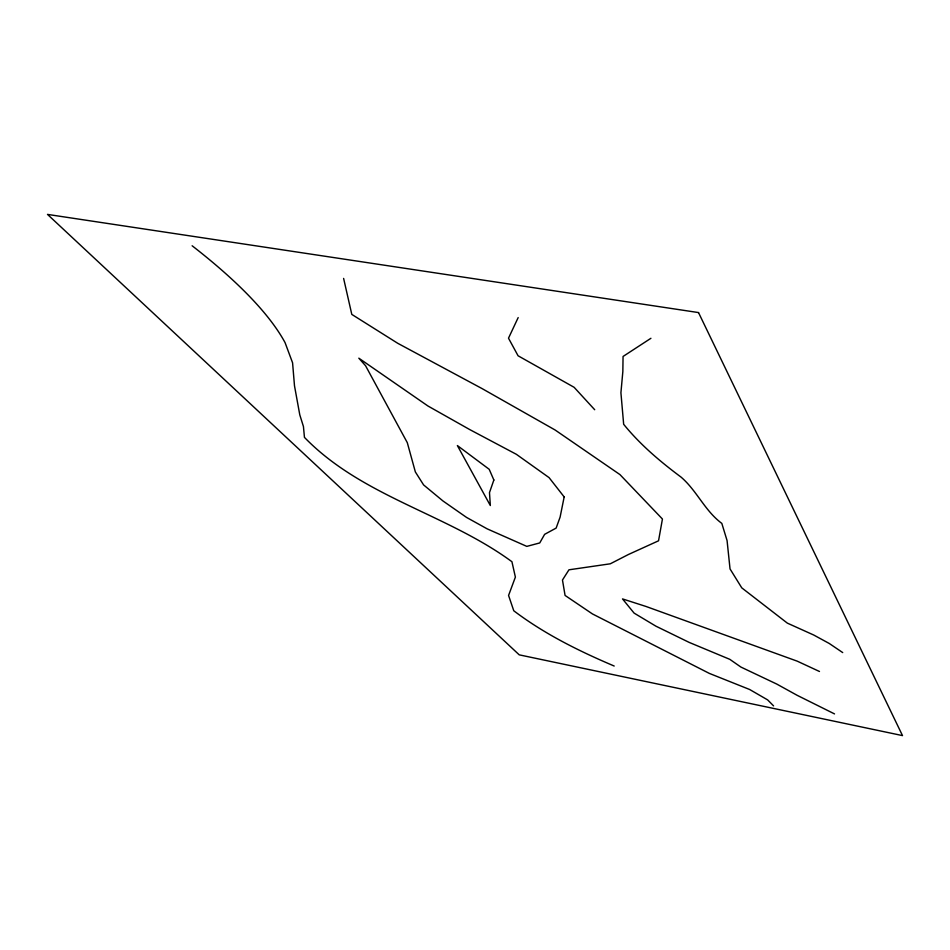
<?xml version="1.0" encoding="UTF-8"?>
<svg xmlns="http://www.w3.org/2000/svg" width="950" height="950" viewBox="0 0 950 950"><rect width="100%" height="100%" fill="white"/><g stroke="black" fill="none" stroke-linecap="round" stroke-linejoin="round"><path stroke-width="1.43" d="M518.178 317.585L508.499 338.188L518.071 355.775L574.133 387.315L594.7 409.723M650.916 338.295L623.057 356.464L622.844 371.545L620.92 392.766L623.663 424.294C640.169 444.647 660.191 461.581 681.138 477.173C696.991 490.853 704.769 510.732 721.822 523.403L727.071 540.574L730.039 568.931L741.76 587.848L787.348 623.129L813.758 635.039L829.243 643.471L842.709 652.579M614.199 666.033C578.93 651.047 544.457 634.006 513.772 610.767L508.571 595.448L515.387 577.101L511.931 561.723C446.773 513.867 361.997 496.743 304.451 437.38L303.442 426.55L299.784 414.841L294.488 385.783L292.576 362.805L285.071 342.641A604.473 150.599 21.8 0 0 192.138 245.777M819.482 671.484L797.228 661.164L646.024 606.468L622.511 598.916L634.101 613.106L655.963 626.204L689.178 642.402L729.802 659.336L740.917 667.066L776.815 684.095L797.133 695.305L834.528 713.913M773.585 705.898L767.648 699.901L749.645 689.498L709.329 673.396L592.456 613.938L565.072 595.436L562.471 580.023L568.955 569.81L610.292 563.801L628.461 554.479L658.54 540.799L662.435 519.033L619.946 474.584L555.061 429.97L481.971 388.538L397.741 343.294L351.797 314.402L343.615 278.421M564.169 496.921L560.108 517.109L556.142 528.081L544.623 534.339L539.742 542.937L526.799 546.381L487.113 528.829L466.545 517.418L443.021 501.006L423.593 484.916L415.352 471.924L407.301 442.676L365.572 365.75L358.815 358.174L427.939 405.994L469.716 429.566L516.372 454.314L549.076 477.624L564.169 496.921M493.858 479.999L489.488 492.587L490.331 505.531L457.378 445.562L489.202 469.3L493.858 479.999M698.523 312.574L47.5 214.403L519.234 654.847L902.5 735.597L698.523 312.574"/></g></svg>
